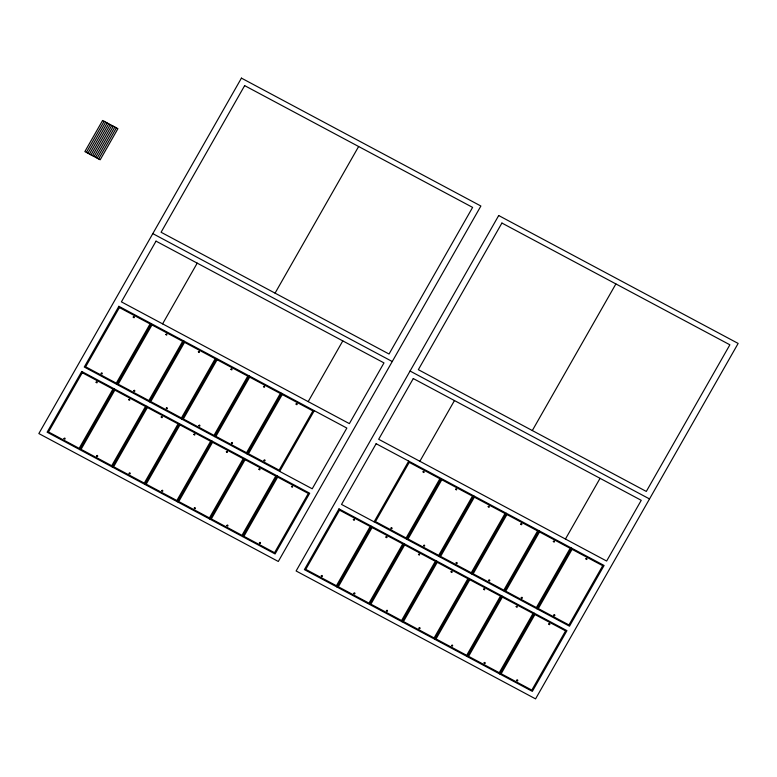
<?xml version="1.0" encoding="UTF-8"?>
<svg xmlns="http://www.w3.org/2000/svg" width="777" height="777" viewBox="0 0 777 777"><rect width="100%" height="100%" fill="white"/><g stroke="black" fill="none" stroke-linecap="round" stroke-linejoin="round"><path stroke-width="1.17" d="M86.393 152.409L104.118 121.309M87.927 153.224L105.653 122.125M89.462 154.05L107.187 122.941M90.996 154.866L108.722 123.766M92.521 155.682L110.247 124.582M94.056 156.507L111.781 125.398M95.59 157.323L113.316 126.224M97.125 158.139L114.85 127.04M98.65 158.955L116.385 127.855M79.691 449.592L114.306 388.869M116.832 384.421L151.447 323.698M162.597 323.863L197.203 263.141M112.257 466.987L146.872 406.264M149.398 401.816L184.013 341.093M144.823 484.382L179.438 423.659M181.964 419.211L216.579 358.488M275.068 293.133L358.634 146.513M177.389 501.777L212.004 441.045M214.53 436.606L249.145 375.883M209.955 519.172L244.57 458.44M247.096 454.001L281.711 393.279M308.187 401.622L342.793 340.899M242.521 536.557L277.136 475.835M279.662 471.396L314.277 410.674M336.956 587.004L371.561 526.282M374.096 521.833L408.702 461.111M419.862 461.276L454.467 400.553M369.522 604.399L404.127 543.677M406.662 539.228L441.268 478.506M402.088 621.794L436.693 561.072M439.228 556.623L473.834 495.901M532.323 430.545L615.889 283.926M434.654 639.189L469.259 578.467M471.794 574.018L506.4 513.296M467.22 656.584L501.825 595.862M504.36 591.414L538.966 530.691M565.442 539.044L600.058 478.321M499.786 673.98L534.391 613.257M536.926 608.809L571.532 548.086M152.807 233.624L392.259 361.528M410.062 371.037L649.523 498.941M64.005 438.529C65.598 440.646 65.404 436.8 64.015 438.49M96.086 382.245C97.815 384.343 97.358 380.448 96.086 382.206M96.571 455.924C98.349 458.022 97.785 454.079 96.571 455.924M101.146 373.358C102.758 375.466 102.535 371.659 101.165 373.281M128.652 399.64C130.313 401.777 129.953 397.873 128.652 399.64M129.137 473.319C130.944 475.398 130.283 471.484 129.137 473.319M133.226 317.084C134.839 319.24 134.547 315.297 133.226 317.084M133.712 390.753C135.373 392.909 135.004 388.927 133.712 390.753M161.218 417.035C162.83 419.172 162.51 415.316 161.218 416.996M161.703 490.714C163.316 492.832 163.044 488.966 161.713 490.675M165.792 334.479C167.376 336.616 167.065 332.779 165.792 334.44M166.278 408.148C167.968 410.285 167.434 406.352 166.288 408.11M193.784 434.43C195.357 436.557 195.182 432.75 193.794 434.353M194.269 508.109C195.959 510.198 195.542 506.371 194.289 508.032M198.358 351.874C200.097 353.962 199.504 350.126 198.368 351.796M198.844 425.543C200.476 427.7 200.068 423.786 198.854 425.505M226.35 451.825C227.962 453.991 227.671 450.038 226.35 451.825M226.835 525.505C228.564 527.593 228.108 523.708 226.845 525.466M230.924 369.269C232.673 371.387 232.08 367.463 230.924 369.269M231.41 442.939C233.003 445.066 232.76 441.239 231.429 442.861M258.916 469.221C260.606 471.348 260.062 467.424 258.916 469.182M259.401 542.9C261.14 544.998 260.645 541.083 259.401 542.9M263.49 386.664C265.035 388.791 264.938 384.877 263.49 386.625M263.976 460.334C265.579 462.5 265.316 458.547 263.976 460.334M291.482 486.616C293.191 488.714 292.638 484.897 291.492 486.538M296.056 404.059C297.63 406.196 297.465 402.253 296.056 404.021M321.27 575.942C322.805 578.069 322.776 574.213 321.27 575.903M353.35 519.667C355.002 521.765 354.73 517.89 353.35 519.619M353.836 593.337C355.487 595.464 355.176 591.491 353.836 593.337M385.907 537.053C387.645 539.151 387.169 535.256 385.907 537.053M386.402 610.732C388.131 612.83 387.606 608.954 386.402 610.693M390.977 528.175C392.754 530.235 392.171 526.418 390.986 528.098M418.473 554.448C420.095 556.575 419.813 552.709 418.482 554.409M423.057 471.892C424.747 474.019 424.193 470.104 423.057 471.853M418.968 628.127C420.629 630.254 420.299 626.272 418.968 628.127M423.543 545.571C425.272 547.668 424.796 543.745 423.543 545.571M451.039 571.843C452.729 573.941 452.311 570.114 451.058 571.765M455.613 489.287C457.332 491.385 456.75 487.577 455.633 489.209M451.534 645.522C453.098 647.649 452.972 643.783 451.534 645.483M456.109 562.966C457.721 565.083 457.449 561.208 456.109 562.917M483.605 589.238C485.363 591.326 484.79 587.49 483.624 589.16M488.179 506.682C489.733 508.818 489.568 505.021 488.199 506.604M484.1 662.917C485.751 665.025 485.489 661.149 484.1 662.878M488.675 580.361C490.297 582.468 490.025 578.622 488.684 580.273M516.171 606.633C517.909 608.741 517.414 604.817 516.171 606.633M516.666 680.312C518.395 682.41 517.919 678.496 516.666 680.312M520.745 524.077C522.348 526.243 522.086 522.28 520.745 524.077M521.241 597.756C522.892 599.902 522.523 595.93 521.241 597.756M548.737 624.028C550.339 626.175 550.038 622.29 548.747 623.989M553.311 541.472C554.895 543.609 554.593 539.772 553.321 541.433M553.807 615.141C555.516 617.278 554.933 613.354 553.807 615.102M585.877 558.867C587.616 560.955 587.033 557.119 585.897 558.789M102.583 120.493L84.858 151.593L100.184 159.78L117.91 128.671L102.583 120.493M241.433 78.118L38.85 433.566L278.302 561.47L480.885 206.022L241.433 78.118M81.74 371.474L47.125 432.197L275.087 553.952L309.702 493.23L81.74 371.474M118.881 306.303L84.266 367.026L312.228 488.791L346.843 428.069L118.881 306.303M156.022 241.142L121.406 301.865L349.368 423.62L383.984 362.898L156.022 241.142M244.648 85.625L161.082 232.255L389.044 354.021L472.61 207.391L244.648 85.625M82.275 372.717L48.514 431.963L79.157 448.339L112.927 389.092L82.275 372.717M119.415 307.556L85.655 366.802L116.297 383.168L150.068 323.931L119.415 307.556M114.841 390.112L81.07 449.359L111.723 465.734L145.493 406.488L114.841 390.112M151.981 324.951L118.211 384.197L148.863 400.563L182.634 341.326L151.981 324.951M147.407 407.507L113.636 466.754L144.289 483.129L178.059 423.883L147.407 407.507M184.547 342.346L150.777 401.583L181.429 417.958L215.2 358.721L184.547 342.346M179.973 424.902L146.202 484.149L176.855 500.524L210.625 441.278L179.973 424.902M217.113 359.741L183.343 418.978L213.996 435.353L247.766 376.117L217.113 359.741M212.539 442.298L178.768 501.544L209.421 517.919L243.191 458.673L212.539 442.298M249.679 377.136L215.909 436.373L246.562 452.748L280.332 393.512L249.679 377.136M245.105 459.693L211.334 518.939L241.987 535.314L275.748 476.068L245.105 459.693M282.245 394.531L248.475 453.768L279.128 470.143L312.888 410.907L282.245 394.531M277.671 477.088L243.9 536.334L274.553 552.709L308.314 493.463L277.671 477.088M498.698 215.53L296.115 570.978L535.567 698.882L738.15 343.434L498.698 215.53M338.995 508.886L304.39 569.609L532.352 691.375L566.957 630.652L338.995 508.886M376.136 443.716L341.53 504.438L569.492 626.204L604.098 565.481L376.136 443.716M413.277 378.554L378.671 439.277L606.633 561.043L641.239 500.32L413.277 378.554M501.913 223.048L418.347 369.667L646.309 491.433L729.875 344.803L501.913 223.048M339.53 510.139L305.769 569.376L336.422 585.751L370.182 526.505L339.53 510.139M372.096 527.534L338.335 586.771L368.988 603.146L402.748 543.9L372.096 527.534M409.236 462.364L375.476 521.61L406.128 537.975L439.889 478.739L409.236 462.364M404.662 544.93L370.901 604.166L401.554 620.541L435.314 561.295L404.662 544.93M441.802 479.759L408.042 539.005L438.694 555.37L472.455 496.134L441.802 479.759M437.228 562.325L403.467 621.561L434.12 637.936L467.88 578.69L437.228 562.325M474.368 497.154L440.608 556.4L471.26 572.766L505.021 513.529L474.368 497.154M469.794 579.72L436.033 638.956L466.686 655.332L500.446 596.085L469.794 579.72M506.934 514.549L473.174 573.795L503.826 590.161L537.587 530.924L506.934 514.549M502.36 597.115L468.599 656.351L499.252 672.727L533.012 613.48L502.36 597.115M539.5 531.944L505.74 591.19L536.392 607.556L570.153 548.319L539.5 531.944M534.926 614.51L501.165 673.746L531.818 690.122L565.578 630.875L534.926 614.51M572.066 549.339L538.306 608.585L568.958 624.951L602.719 565.714L572.066 549.339"/></g></svg>
